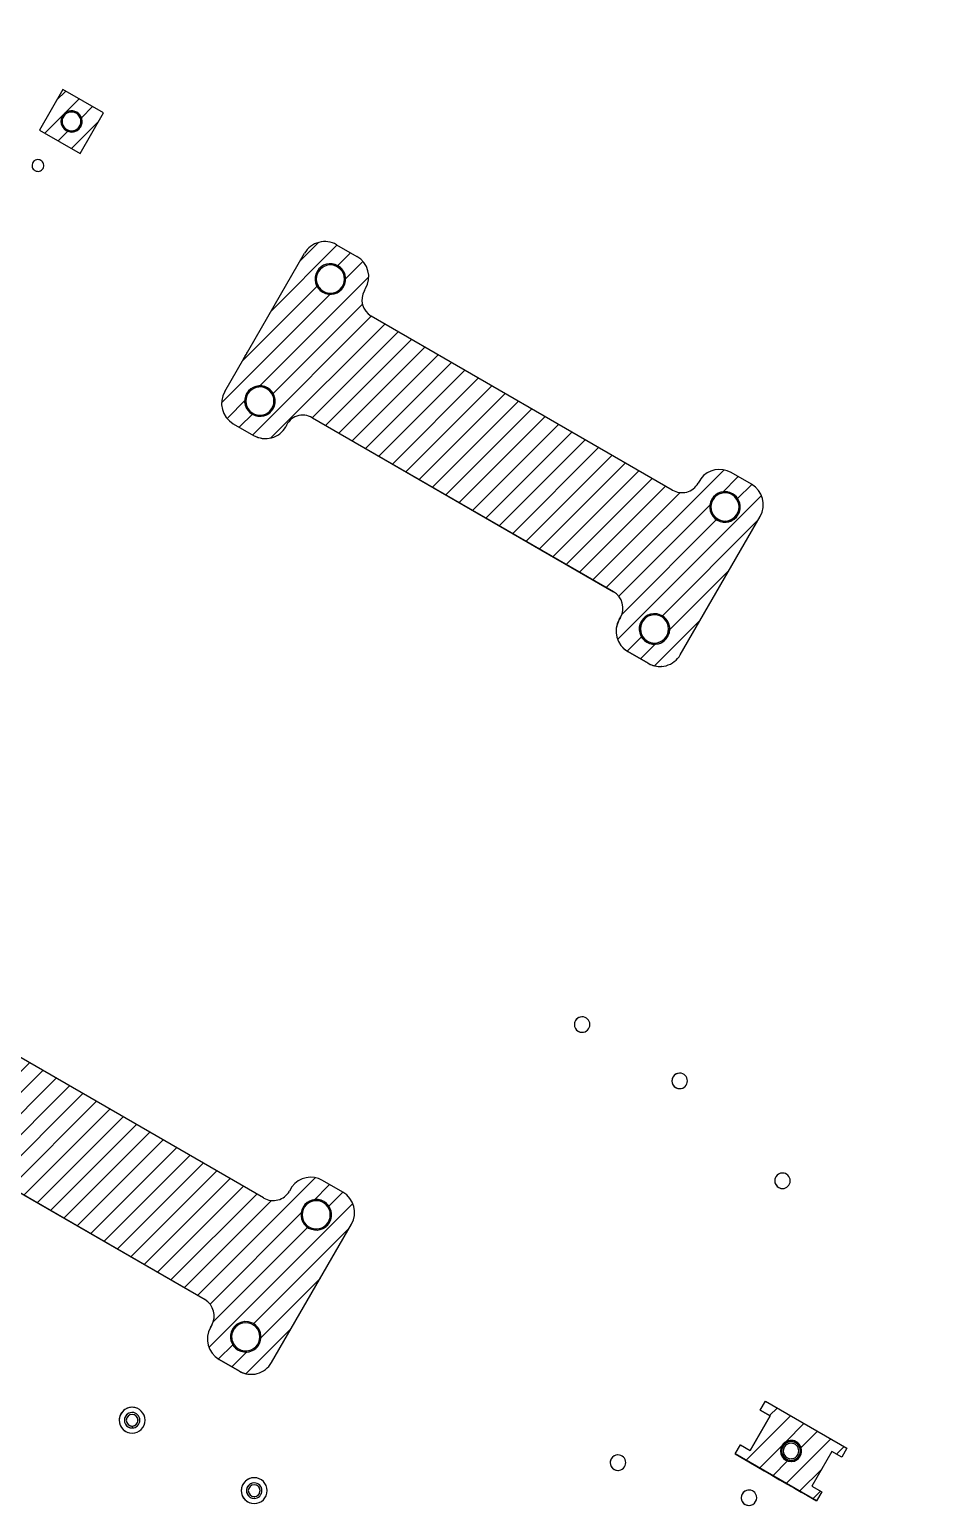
# Model space of a CAD drawing. Header units: millimetres. Extents: x 44 to 363, y 19 to 309.
# Drawn here: x 292.43 to 311.7, y 219.99 to 251.41 of the extents above; entities that cross this region are included whole.
import ezdxf

# ---------------------------------------------------------------- set-up
doc = ezdxf.new("R2010")
doc.units = ezdxf.units.MM
pattern_1 = [(45, (209.509, 23.54506), (-0.2245064, 0.2245064), [])]

msp = doc.modelspace()

# ---------------------------------------------------------------- hatches: boundary and pattern name
h = msp.add_hatch()
h.set_pattern_fill('ANSI31', color=256, scale=0.1)
h.paths.add_polyline_path([(288.956, 268.465), (286.843, 264.806), (290.945, 262.438), (293.057, 266.097)])
h.paths.add_polyline_path([(295.573, 262.141), (294.274, 262.891), (293.773, 262.025), (295.072, 261.275)])
h.paths.add_polyline_path([(294.343, 262.158, -0.392765), (294.529, 262.358), (294.528, 262.358, -0.436012), (294.743, 262.158, -1)], flags=16)
h.paths.add_polyline_path([(294.543, 262.033), (294.543, 262.033, -0.963744), (294.534, 262.283, -0.018003), (294.543, 262.283, -0.962879), (294.552, 262.034), (294.552, 262.034, 0.962879), (294.543, 262.283, 0.999103)], flags=0)
h.paths.add_polyline_path([(303.713, 257.441), (303.213, 256.575), (304.512, 255.825), (305.012, 256.691)])
h.paths.add_polyline_path([(304.442, 256.558, -1), (304.042, 256.558, -0.392765), (304.228, 256.757), (304.228, 256.757, -0.436012)], flags=16)
h.paths.add_polyline_path([(304.242, 256.683, -1), (304.242, 256.433, -1)], flags=0)
h.paths.add_polyline_path([(280.675, 257.34), (279.809, 257.84), (279.309, 256.974), (280.175, 256.474)])
h.paths.add_polyline_path([(279.797, 257.269, -1), (280.187, 257.044, -0.248438), (280.009, 256.933), (280.009, 256.933, 0.025423), (280.031, 256.935), (280.113, 256.967, 0.779319), (279.975, 257.381, 0.247937), (279.797, 257.269, 0.602), (280.009, 256.933), (280.009, 256.933, -0.602003)], flags=16)
h.paths.add_polyline_path([(279.792, 257.157, -0.392765), (279.977, 257.356), (279.978, 257.356, -0.435992), (280.192, 257.157, -0.392765), (280.007, 256.957), (280.007, 256.957, -0.435995)], flags=16)
h.paths.add_polyline_path([(276.459, 252.038), (275.959, 251.172), (276.825, 250.672), (277.325, 251.538)])
h.paths.add_polyline_path([(276.763, 251.165), (276.772, 251.171, 0.096937), (276.832, 251.234), (276.86, 251.302, 0.49759), (276.633, 251.58), (276.625, 251.579, 0.247947), (276.447, 251.467, 0.602003), (276.658, 251.13), (276.681, 251.133)], flags=16)
h.paths.add_polyline_path([(276.842, 251.355, -0.392765), (276.657, 251.155), (276.656, 251.155, -0.435995), (276.442, 251.355, -0.392765), (276.627, 251.554), (276.627, 251.554, -0.435992)], flags=0)
h.paths.add_polyline_path([(273.109, 246.236), (272.609, 245.37), (273.475, 244.87), (273.975, 245.736)])
h.paths.add_polyline_path([(273.486, 245.44, -0.248438), (273.308, 245.328), (273.308, 245.328, 0.025222), (273.331, 245.331), (273.412, 245.363, 0.778994), (273.275, 245.777, 0.247937), (273.097, 245.665, 0.601822), (273.308, 245.328), (273.308, 245.328, -0.601824), (273.097, 245.665, -1)], flags=16)
h.paths.add_polyline_path([(273.492, 245.553, -0.392765), (273.306, 245.353), (273.306, 245.353, -0.435995), (273.091, 245.553, -0.392765), (273.277, 245.752), (273.277, 245.752, -0.435992)], flags=16)
h.paths.add_polyline_path([(293.146, 250.139), (292.646, 249.273), (293.512, 248.773), (294.012, 249.639)])
h.paths.add_polyline_path([(293.449, 249.266, 0.778994), (293.312, 249.68, 0.247937), (293.134, 249.569, 0.601824), (293.345, 249.232), (293.368, 249.235)], flags=16)
h.paths.add_polyline_path([(293.345, 249.232), (293.368, 249.235), (293.45, 249.266, -0.124255)], flags=16)
h.paths.add_polyline_path([(293.529, 249.456, -0.392765), (293.343, 249.257), (293.343, 249.257, -0.435995), (293.128, 249.456, -0.392765), (293.314, 249.656), (293.314, 249.656, -0.435992)], flags=0)
h.paths.add_polyline_path([(289.795, 244.337), (289.295, 243.471), (290.161, 242.971), (290.661, 243.837)])
h.paths.add_polyline_path([(290.099, 243.464, 0.778994), (289.961, 243.878, 0.247937), (289.783, 243.766, 0.601824), (289.995, 243.43), (290.017, 243.432)], flags=16)
h.paths.add_polyline_path([(289.995, 243.43), (290.017, 243.432), (290.099, 243.464, -0.124255)], flags=16)
h.paths.add_polyline_path([(289.963, 243.853), (289.963, 243.853, -0.435992), (290.178, 243.654, -0.392765), (289.993, 243.454), (289.993, 243.454, -0.435995), (289.778, 243.654, -0.392765)], flags=0)
h.paths.add_polyline_path([(286.445, 238.535), (285.945, 237.669), (286.811, 237.169), (287.311, 238.035)])
h.paths.add_polyline_path([(286.749, 237.662, 0.778994), (286.611, 238.076, 0.247937), (286.433, 237.964, 0.601824), (286.644, 237.627), (286.667, 237.63)], flags=16)
h.paths.add_polyline_path([(286.613, 238.051), (286.613, 238.051, -0.435992), (286.828, 237.852, -0.392765), (286.643, 237.652), (286.642, 237.652, -0.435995), (286.428, 237.852, -0.392765)], flags=0)
h.paths.add_polyline_path([(286.644, 237.627), (286.667, 237.63), (286.749, 237.662, -0.124255)], flags=16)
h = msp.add_hatch()
h.set_pattern_fill('ANSI31', color=0, scale=0.1)
h.set_pattern_definition(pattern_1)
h.paths.add_polyline_path([(306.289, 238.104, -0.248258), (305.893, 237.856), (305.892, 237.856, -0.150481), (305.605, 237.921), (305.172, 238.171, -0.414214), (304.989, 238.854), (305.021, 238.908, 0.411076), (304.861, 239.448), (298.453, 243.148, 0.470868), (297.889, 242.955, -0.248258), (297.492, 242.706), (297.492, 242.706, -0.150481), (297.205, 242.772), (296.772, 243.022), (296.773, 243.022, -0.414214), (296.59, 243.705), (298.29, 246.649, -0.414214), (298.973, 246.832), (299.406, 246.582, -0.414214), (299.589, 245.899), (299.564, 245.856, 0.414214), (299.71, 245.309), (306.122, 241.607, 0.414214), (306.668, 241.754), (306.723, 241.848, -0.379662), (307.373, 241.982), (307.806, 241.732, -0.414214), (307.989, 241.049)])
h.paths.add_polyline_path([(297.177, 243.221, -0.73803), (297.315, 243.827), (297.315, 243.827, 0.73803), (297.177, 243.221, 0.998859), (297.502, 243.784), (297.501, 243.784, -0.738404), (297.363, 243.179, -0.150232)], flags=16)
h.paths.add_polyline_path([(297.361, 243.204), (297.361, 243.204, -0.435995), (297.039, 243.503, -0.392765), (297.317, 243.802), (297.317, 243.802, -0.435992), (297.639, 243.503, -0.392765)], flags=16)
h.paths.add_polyline_path([(298.677, 245.819, -0.73803), (298.815, 246.425), (298.815, 246.425, 0.73803), (298.677, 245.819, 0.998859), (299.002, 246.382), (299.001, 246.382, -0.738404), (298.863, 245.777, -0.150232)], flags=16)
h.paths.add_polyline_path([(298.861, 245.802), (298.861, 245.802, -0.435995), (298.539, 246.101, -0.392765), (298.817, 246.4), (298.817, 246.4, -0.435992), (299.139, 246.101, -0.392765)], flags=16)
h.paths.add_polyline_path([(305.902, 238.933), (305.901, 238.934, -0.738404), (305.763, 238.328, -0.150232), (305.577, 238.371, -1.001142)], flags=16)
h.paths.add_polyline_path([(305.717, 238.952), (305.717, 238.952, -0.435992), (306.039, 238.652, -0.392765), (305.761, 238.353), (305.761, 238.353, -0.435996), (305.439, 238.652, -0.392765)], flags=0)
h.paths.add_polyline_path([(307.403, 241.531), (307.402, 241.532, -0.738404), (307.263, 240.926, -0.150232), (307.077, 240.969, -0.73803), (307.215, 241.574), (307.215, 241.574, 0.73803), (307.077, 240.969, 0.998859)], flags=16)
h.paths.add_polyline_path([(307.539, 241.25, 1), (306.939, 241.25, 1)], flags=16)
h = msp.add_hatch()
h.set_pattern_fill('ANSI31', color=0, scale=0.1)
h.set_pattern_definition(pattern_1)
h.paths.add_polyline_path([(309.516, 221.142), (309.724, 221.022), (309.837, 221.217), (308.105, 222.217), (307.992, 222.022), (308.2, 221.902), (307.775, 221.166), (307.567, 221.286), (307.455, 221.091), (309.187, 220.091), (309.299, 220.286), (309.091, 220.406)])
h.paths.add_polyline_path([(308.451, 221.267, -1), (308.841, 221.042, -0.248309), (308.662, 220.93, -0.602167)], flags=16)
h.paths.add_polyline_path([(308.661, 220.955), (308.661, 220.955, -0.435994), (308.446, 221.154, -0.392765), (308.631, 221.354), (308.631, 221.354, -0.435992), (308.846, 221.154, -0.392765)], flags=0)
h.paths.add_polyline_path([(308.645, 220.989), (308.646, 220.989, -0.963744), (308.634, 221.319, -0.018114), (308.646, 221.319, -1.000684)], flags=0)
h.paths.add_polyline_path([(318.141, 230.713), (317.946, 230.825), (317.826, 230.617), (317.09, 231.043), (317.21, 231.25), (317.015, 231.363), (316.015, 229.631), (316.21, 229.518), (316.33, 229.726), (317.066, 229.301), (316.946, 229.093), (317.141, 228.981)])
h.paths.add_polyline_path([(316.966, 229.977, -1.000191), (317.191, 230.367), (317.191, 230.367, -0.738404), (317.095, 229.948, -0.150432)], flags=16)
h.paths.add_polyline_path([(316.878, 230.172, -0.392765), (317.063, 230.371), (317.064, 230.371, -0.435992), (317.278, 230.172, -0.392765), (317.093, 229.972), (317.093, 229.972, -0.435995)], flags=0)
h.paths.add_polyline_path([(317.078, 230.007), (317.078, 230.007, -0.963744), (317.066, 230.336, -0.018114), (317.078, 230.337, -1.000684)], flags=0)
h.paths.add_polyline_path([(317.753, 235.406), (317.96, 235.286), (318.073, 235.48), (316.341, 236.48), (316.228, 236.286), (316.436, 236.166), (316.011, 235.429), (315.803, 235.55), (315.691, 235.355), (317.423, 234.355), (317.535, 234.549), (317.328, 234.669)])
h.paths.add_polyline_path([(316.687, 235.53, -1), (317.077, 235.305, -0.248309), (316.898, 235.193, -0.602167)], flags=16)
h.paths.add_polyline_path([(316.897, 235.218), (316.897, 235.218, -0.435994), (316.682, 235.418, -0.392765), (316.867, 235.617), (316.867, 235.617, -0.435992), (317.082, 235.418, -0.392765)], flags=0)
h.paths.add_polyline_path([(316.882, 235.253), (316.882, 235.253, -0.963744), (316.87, 235.582, -0.018114), (316.882, 235.583, -0.963085), (316.894, 235.253), (316.894, 235.253, 0.963085), (316.882, 235.583, 0.999317)], flags=0)
h.paths.add_polyline_path([(330.777, 223.616), (330.582, 223.728), (330.462, 223.52), (329.726, 223.945), (329.846, 224.153), (329.651, 224.266), (328.651, 222.534), (328.846, 222.421), (328.966, 222.629), (329.702, 222.204), (329.582, 221.996), (329.777, 221.884)])
h.paths.add_polyline_path([(329.601, 222.88, -0.73833), (329.697, 223.299), (329.697, 223.299, 0.73833), (329.601, 222.88, 0.999809), (329.827, 223.269), (329.826, 223.269, -0.738404), (329.731, 222.85, -0.150432)], flags=16)
h.paths.add_polyline_path([(329.729, 222.875), (329.729, 222.875, -0.435994), (329.514, 223.075, -0.392765), (329.699, 223.274), (329.699, 223.274, -0.435992), (329.914, 223.075, -0.392765)], flags=16)
h.paths.add_polyline_path([(329.714, 222.91), (329.714, 222.91, -0.963744), (329.702, 223.239, -0.018114), (329.714, 223.24, -0.963085), (329.726, 222.91), (329.726, 222.91, 0.963085), (329.714, 223.24, 0.999317)], flags=0)
h.paths.add_polyline_path([(326.52, 226.766, -1), (325.047, 225.916, -0.704387), (326.083, 227.136), (326.083, 227.136, 0.704387), (325.047, 225.916), (325.048, 225.916, -0.552993), (325.721, 227.188, -0.287698)])
h = msp.add_hatch()
h.set_pattern_fill('ANSI31', color=0, scale=0.1)
h.set_pattern_definition([(45, (200.80808, 8.47675), (-0.2245064, 0.2245064), [])])
h.paths.add_polyline_path([(297.588, 223.036, -0.248258), (297.192, 222.787), (297.191, 222.787, -0.150481), (296.905, 222.853), (296.472, 223.103, -0.414214), (296.289, 223.786), (296.32, 223.84, 0.411076), (296.16, 224.38), (289.752, 228.08, 0.470868), (289.188, 227.886, -0.248258), (288.792, 227.638), (288.791, 227.638, -0.150481), (288.504, 227.703), (288.071, 227.953), (288.072, 227.953, -0.414214), (287.889, 228.636), (289.589, 231.581, -0.414214), (290.272, 231.764), (290.705, 231.514, -0.414214), (290.888, 230.831), (290.863, 230.787, 0.414214), (291.009, 230.241), (297.421, 226.539, 0.414214), (297.967, 226.685), (298.022, 226.78, -0.379662), (298.672, 226.913), (299.105, 226.663, -0.414214), (299.288, 225.98)])
h.paths.add_polyline_path([(288.476, 228.153, -0.73803), (288.614, 228.759), (288.614, 228.759, 0.73803), (288.476, 228.153, 0.998859), (288.801, 228.716), (288.8, 228.716, -0.738404), (288.662, 228.11, -0.150232)], flags=16)
h.paths.add_polyline_path([(288.66, 228.135), (288.66, 228.135, -0.435995), (288.338, 228.435, -0.392765), (288.616, 228.734), (288.616, 228.734, -0.435992), (288.938, 228.435, -0.392765)], flags=16)
h.paths.add_polyline_path([(289.976, 230.751, -0.73803), (290.114, 231.357), (290.114, 231.357, 0.73803), (289.976, 230.751, 0.998859), (290.302, 231.314), (290.301, 231.314, -0.738404), (290.162, 230.708, -0.150232)], flags=16)
h.paths.add_polyline_path([(290.16, 230.733), (290.16, 230.733, -0.435995), (289.838, 231.033, -0.392765), (290.116, 231.332), (290.116, 231.332, -0.435992), (290.438, 231.033, -0.392765)], flags=16)
h.paths.add_polyline_path([(297.202, 223.865), (297.201, 223.866, -0.738404), (297.062, 223.26, -0.150232), (296.876, 223.303, -1.001142)], flags=16)
h.paths.add_polyline_path([(297.016, 223.883), (297.016, 223.883, -0.435992), (297.338, 223.584, -0.392765), (297.06, 223.285), (297.06, 223.285, -0.435996), (296.738, 223.584, -0.392765)], flags=0)
h.paths.add_polyline_path([(298.702, 226.463), (298.701, 226.463, -0.738404), (298.562, 225.858, -0.150232), (298.376, 225.901, -0.73803), (298.514, 226.506), (298.514, 226.506, 0.73803), (298.376, 225.901, 0.998859)], flags=16)
h.paths.add_polyline_path([(298.838, 226.182, 1), (298.238, 226.182, 1)], flags=16)

# ---------------------------------------------------------------- linework, layer by layer
at = {"color": 0, "linetype": 'Continuous', "lineweight": 25}
for p, q in [((293.146, 250.139), (292.645, 249.273)), ((293.146, 250.139), (292.646, 249.273)), ((294.012, 249.639), (293.146, 250.139)), ((293.146, 250.139), (293.146, 250.139)), ((293.314, 249.656), (293.314, 249.656)), ((293.512, 248.773), (294.012, 249.639)), ((292.646, 249.273), (292.645, 249.273)), ((292.645, 249.273), (293.511, 248.773)), ((292.646, 249.273), (293.512, 248.773)), ((293.129, 249.456), (293.128, 249.456)), ((293.343, 249.257), (293.343, 249.257)), ((293.45, 249.266), (293.449, 249.266)), ((293.523, 249.344), (293.523, 249.344)), ((293.512, 248.773), (293.511, 248.773)), ((292.722, 248.455), (292.722, 248.455)), ((296.59, 243.705), (298.29, 246.649)), ((296.59, 243.705), (298.29, 246.649)), ((298.817, 246.4), (298.817, 246.4)), ((299.001, 246.382), (299.002, 246.382)), ((298.539, 246.101), (298.539, 246.101)), ((298.861, 245.802), (298.861, 245.802)), ((299.564, 245.856), (299.589, 245.899)), ((306.119, 241.609), (299.71, 245.309)), ((297.039, 243.503), (297.039, 243.503)), ((297.317, 243.802), (297.317, 243.802)), ((297.501, 243.784), (297.502, 243.784)), ((297.361, 243.204), (297.361, 243.204)), ((296.772, 243.022), (296.773, 243.022)), ((296.772, 243.022), (296.773, 243.022)), ((296.772, 243.022), (297.205, 242.772)), ((296.773, 243.022), (297.206, 242.772)), ((296.773, 243.022), (297.206, 242.772)), ((304.875, 239.44), (298.453, 243.148)), ((298.46, 243.144), (304.868, 239.444)), ((297.206, 242.772), (297.205, 242.772)), ((297.206, 242.772), (297.205, 242.772)), ((297.492, 242.706), (297.492, 242.706)), ((307.806, 241.732), (307.373, 241.982)), ((307.806, 241.732), (307.373, 241.982)), ((307.217, 241.55), (307.217, 241.55)), ((307.402, 241.532), (307.402, 241.532)), ((306.289, 238.104), (307.989, 241.049)), ((306.289, 238.104), (307.989, 241.049)), ((306.939, 241.25), (306.939, 241.25)), ((304.868, 239.444), (304.868, 239.444)), ((304.989, 238.854), (305.021, 238.908)), ((304.99, 238.854), (304.989, 238.854)), ((305.015, 238.898), (304.99, 238.854)), ((305.015, 238.898), (305.015, 238.898)), ((305.717, 238.952), (305.717, 238.952)), ((305.439, 238.652), (305.439, 238.652)), ((305.173, 238.171), (305.172, 238.171)), ((305.605, 237.921), (305.172, 238.171)), ((305.173, 238.171), (305.172, 238.171)), ((305.605, 237.921), (305.172, 238.171)), ((305.173, 238.171), (305.606, 237.921)), ((305.173, 238.171), (305.606, 237.921)), ((305.761, 238.353), (305.761, 238.353)), ((305.605, 237.921), (305.606, 237.921)), ((305.605, 237.921), (305.606, 237.921)), ((305.893, 237.856), (305.892, 237.856)), ((297.418, 226.541), (291.009, 230.241)), ((304.198, 230.067), (304.198, 230.067)), ((304.198, 230.067), (304.21, 230.067)), ((306.276, 228.867), (306.276, 228.867)), ((306.276, 228.867), (306.289, 228.867)), ((296.174, 224.372), (289.752, 228.08)), ((289.759, 228.076), (296.167, 224.376)), ((299.105, 226.663), (298.672, 226.913)), ((299.105, 226.663), (298.672, 226.913)), ((308.464, 226.741), (308.464, 226.741)), ((308.464, 226.741), (308.476, 226.741)), ((298.516, 226.481), (298.516, 226.481)), ((298.701, 226.464), (298.701, 226.463)), ((297.588, 223.036), (299.288, 225.98)), ((297.588, 223.036), (299.288, 225.98)), ((298.238, 226.182), (298.238, 226.182)), ((296.167, 224.376), (296.167, 224.376)), ((296.289, 223.786), (296.32, 223.84)), ((296.314, 223.829), (296.289, 223.786)), ((296.289, 223.786), (296.289, 223.786)), ((296.314, 223.829), (296.314, 223.829)), ((297.016, 223.883), (297.016, 223.883)), ((296.738, 223.584), (296.738, 223.584)), ((296.472, 223.103), (296.905, 222.853)), ((296.472, 223.103), (296.472, 223.103)), ((296.905, 222.853), (296.472, 223.103)), ((296.472, 223.103), (296.905, 222.853)), ((296.472, 223.103), (296.472, 223.103)), ((296.905, 222.853), (296.472, 223.103)), ((297.06, 223.285), (297.06, 223.285)), ((296.905, 222.853), (296.905, 222.853)), ((296.905, 222.853), (296.905, 222.853)), ((297.192, 222.787), (297.191, 222.787)), ((307.992, 222.022), (308.105, 222.217)), ((308.105, 222.217), (309.837, 221.217)), ((308.105, 222.217), (308.105, 222.217)), ((294.712, 222.067), (294.713, 222.067)), ((307.775, 221.166), (308.2, 221.902)), ((308.2, 221.902), (307.775, 221.166)), ((308.2, 221.902), (307.775, 221.166)), ((308.2, 221.902), (307.992, 222.022)), ((307.992, 222.022), (307.992, 222.022)), ((307.992, 222.022), (308.2, 221.902)), ((308.2, 221.902), (308.2, 221.902)), ((294.344, 221.809), (294.345, 221.809)), ((294.527, 221.55), (294.526, 221.55)), ((294.631, 221.644), (294.619, 221.644)), ((294.619, 221.644), (294.619, 221.644)), ((294.744, 221.809), (294.745, 221.809)), ((307.455, 221.091), (307.567, 221.286)), ((307.567, 221.286), (307.775, 221.166)), ((307.567, 221.286), (307.567, 221.286)), ((308.631, 221.354), (308.631, 221.354)), ((309.837, 221.217), (309.724, 221.022)), ((309.187, 220.091), (307.455, 221.091)), ((307.455, 221.091), (307.455, 221.091)), ((307.455, 221.091), (307.662, 220.971)), ((308.446, 221.154), (308.446, 221.154)), ((308.658, 220.99), (308.646, 220.989)), ((308.646, 220.989), (308.646, 220.989)), ((308.661, 220.955), (308.661, 220.955)), ((308.841, 221.042), (308.841, 221.042)), ((309.516, 221.142), (309.091, 220.406)), ((309.724, 221.022), (309.516, 221.142)), ((309.724, 221.022), (309.516, 221.142)), ((309.724, 221.022), (309.724, 221.022)), ((297.311, 220.569), (297.311, 220.569)), ((304.962, 220.741), (304.962, 220.741)), ((304.962, 220.741), (304.974, 220.741)), ((296.943, 220.31), (296.943, 220.31)), ((297.343, 220.31), (297.343, 220.31)), ((309.091, 220.406), (309.299, 220.286)), ((309.299, 220.286), (309.187, 220.091)), ((297.125, 220.051), (297.125, 220.051)), ((297.23, 220.145), (297.218, 220.145)), ((297.218, 220.145), (297.218, 220.145)), ((307.607, 220.077), (307.607, 220.077)), ((308.979, 220.211), (309.186, 220.091)), ((309.187, 220.091), (309.186, 220.091))]:
    msp.add_line(p, q, dxfattribs=at)
at = {"color": 0}
for p, q in [((298.973, 246.832), (299.406, 246.582)), ((306.119, 241.609), (306.122, 241.607)), ((306.723, 241.848), (306.668, 241.754)), ((297.418, 226.541), (297.421, 226.539)), ((298.022, 226.78), (297.967, 226.685))]:
    msp.add_line(p, q, dxfattribs=at)
at = {"color": 0, "linetype": 'Continuous', "lineweight": 25, "flags": 128}
for points in [[(293.345, 249.232), (293.368, 249.235), (293.45, 249.266)], [(293.345, 249.232), (293.368, 249.235), (293.449, 249.266)], [(298.815, 246.425), (298.895, 246.421), (299.001, 246.382)], [(296.989, 244.398), (297.009, 244.431), (297.028, 244.464), (297.045, 244.494), (297.06, 244.52), (297.072, 244.542), (297.082, 244.558), (297.087, 244.567), (297.089, 244.571)], [(297.315, 243.827), (297.395, 243.823), (297.501, 243.784)], [(307.402, 241.532), (307.296, 241.57), (307.215, 241.574)], [(305.901, 238.934), (305.795, 238.972), (305.715, 238.976)], [(298.701, 226.463), (298.595, 226.502), (298.514, 226.506)], [(297.201, 223.866), (297.095, 223.904), (297.014, 223.908)], [(307.662, 220.971), (307.782, 220.902), (307.921, 220.822), (308.075, 220.733), (308.238, 220.639), (308.404, 220.543), (308.566, 220.449), (308.72, 220.36), (308.859, 220.28), (308.979, 220.211)]]:
    msp.add_lwpolyline(points, dxfattribs=at)
at = {"color": 0, "linetype": 'Continuous', "lineweight": 25}
for centre, radius, start, end in [((293.329, 249.456), 0.225, 149.9965, 329.9965), ((293.328, 249.456), 0.2, 94.2273, 180), ((293.329, 249.456), 0.2, 360, 180), ((293.329, 249.456), 0.225, 329.9965, 149.9965), ((293.328, 249.456), 0.225, 329.9965, 94.2273), ((293.328, 249.456), 0.225, 302.5538, 94.2273), ((293.328, 249.456), 0.225, 302.5538, 94.2273), ((293.328, 249.456), 0.2, 180, 274.2273), ((293.329, 249.456), 0.2, 180, 0), ((293.328, 249.456), 0.225, 274.2273, 329.9965), ((298.723, 246.399), 0.5, 59.9965, 149.9965), ((298.839, 246.101), 0.325, 59.9965, 239.9965), ((298.839, 246.101), 0.3, 360, 180), ((298.839, 246.101), 0.3, 94.2273, 180), ((298.839, 246.101), 0.325, 239.9965, 59.9965), ((298.839, 246.101), 0.325, 274.2273, 59.9965), ((299.156, 246.149), 0.5, 329.9965, 59.9965), ((298.839, 246.101), 0.3, 180, 274.2273), ((298.839, 246.101), 0.3, 180, 0), ((299.91, 245.656), 0.4, 149.9965, 239.9965), ((297.339, 243.503), 0.325, 59.9965, 239.9965), ((297.023, 243.455), 0.5, 149.9965, 239.9965), ((297.339, 243.503), 0.3, 360, 180), ((297.339, 243.503), 0.3, 94.2273, 180), ((297.339, 243.503), 0.3, 180, 274.2273), ((297.339, 243.503), 0.3, 180, 0), ((297.339, 243.503), 0.325, 239.9965, 59.9965), ((297.339, 243.503), 0.325, 274.2273, 59.9965), ((297.456, 243.205), 0.5, 239.9965, 329.9965), ((297.455, 243.205), 0.5, 239.9965, 274.2273), ((307.123, 241.549), 0.5, 59.9965, 143.1559), ((307.556, 241.299), 0.5, 329.9965, 59.9965), ((307.239, 241.25), 0.325, 59.9965, 239.9965), ((307.239, 241.25), 0.3, 360, 180), ((307.239, 241.25), 0.3, 94.2273, 180), ((307.239, 241.25), 0.325, 239.9965, 59.9965), ((307.239, 241.25), 0.325, 274.2273, 59.9965), ((307.239, 241.25), 0.3, 180, 0), ((307.239, 241.25), 0.3, 180, 274.2273), ((304.668, 239.098), 0.4, 329.9965, 59.9965), ((304.668, 239.098), 0.4, 329.9965, 59.9965), ((305.422, 238.604), 0.5, 149.9965, 239.9965), ((305.423, 238.604), 0.5, 149.9965, 239.9965), ((305.739, 238.652), 0.325, 59.9965, 239.9965), ((305.739, 238.652), 0.3, 360, 180), ((305.739, 238.652), 0.3, 94.2273, 180), ((305.739, 238.652), 0.325, 239.9965, 59.9965), ((305.739, 238.652), 0.325, 274.2273, 59.9965), ((305.739, 238.652), 0.3, 180, 0), ((305.739, 238.652), 0.3, 180, 274.2273), ((305.855, 238.354), 0.5, 239.9965, 274.2273), ((305.856, 238.354), 0.5, 239.9965, 329.9965), ((304.198, 230.232), 0.165, 89.9965, 269.9965), ((304.198, 230.232), 0.165, 94.2273, 269.9965), ((304.198, 230.232), 0.165, 269.9965, 89.9965), ((306.276, 229.032), 0.165, 89.9965, 269.9965), ((306.276, 229.032), 0.165, 94.2273, 269.9965), ((306.276, 229.032), 0.165, 269.9965, 89.9965), ((298.422, 226.48), 0.5, 59.9965, 143.1559), ((308.464, 226.906), 0.165, 89.9965, 269.9965), ((308.464, 226.906), 0.165, 94.2273, 269.9965), ((308.464, 226.906), 0.165, 269.9965, 89.9965), ((298.855, 226.23), 0.5, 329.9965, 59.9965), ((298.539, 226.182), 0.325, 59.9965, 239.9965), ((298.538, 226.182), 0.3, 360, 180), ((298.538, 226.182), 0.3, 94.2273, 180), ((298.539, 226.182), 0.325, 239.9965, 59.9965), ((298.538, 226.182), 0.325, 274.2273, 59.9965), ((298.538, 226.182), 0.3, 180, 0), ((298.538, 226.182), 0.3, 180, 274.2273), ((295.967, 224.029), 0.4, 329.9965, 59.9965), ((295.967, 224.029), 0.4, 329.9965, 59.9965), ((296.722, 223.536), 0.5, 149.9965, 239.9965), ((296.722, 223.536), 0.5, 149.9965, 239.9965), ((297.038, 223.584), 0.325, 59.9965, 239.9965), ((297.038, 223.584), 0.3, 360, 180), ((297.038, 223.584), 0.3, 94.2273, 180), ((297.038, 223.584), 0.325, 239.9965, 59.9965), ((297.038, 223.584), 0.325, 274.2273, 59.9965), ((297.038, 223.584), 0.3, 180, 0), ((297.038, 223.584), 0.3, 180, 274.2273), ((297.155, 223.286), 0.5, 239.9965, 329.9965), ((297.155, 223.286), 0.5, 239.9965, 274.2273), ((294.619, 221.809), 0.275, 70.2309, 180), ((294.62, 221.809), 0.275, 0, 180), ((294.619, 221.809), 0.165, 89.9965, 269.9965), ((294.619, 221.809), 0.165, 94.2273, 269.9965), ((294.62, 221.809), 0.125, 0, 180), ((294.619, 221.809), 0.165, 269.9965, 89.9965), ((294.619, 221.809), 0.125, 0, 70.2309), ((294.619, 221.809), 0.275, 180, 250.2309), ((294.62, 221.809), 0.275, 180, 0), ((294.62, 221.809), 0.125, 180, 0), ((294.619, 221.809), 0.125, 250.2309, 0), ((308.646, 221.154), 0.225, 149.9965, 329.9965), ((308.646, 221.154), 0.2, 360, 180), ((308.646, 221.154), 0.2, 94.2273, 180), ((308.646, 221.154), 0.225, 329.9965, 149.9965), ((308.646, 221.154), 0.165, 89.9965, 269.9965), ((308.646, 221.154), 0.165, 94.2273, 269.9965), ((308.646, 221.154), 0.225, 329.9965, 94.2273), ((308.646, 221.154), 0.165, 269.9965, 89.9965), ((304.962, 220.906), 0.165, 89.9965, 269.9965), ((304.962, 220.906), 0.165, 94.2273, 269.9965), ((304.962, 220.906), 0.165, 269.9965, 89.9965), ((308.646, 221.154), 0.2, 180, 274.2273), ((308.646, 221.154), 0.2, 180, 0), ((308.646, 221.154), 0.225, 274.2273, 329.9965), ((297.218, 220.31), 0.275, 0, 180), ((297.218, 220.31), 0.275, 70.2309, 180), ((297.218, 220.31), 0.275, 180, 0), ((297.218, 220.31), 0.275, 180, 250.2309), ((297.218, 220.31), 0.165, 89.9965, 269.9965), ((297.218, 220.31), 0.165, 94.2273, 269.9965), ((297.218, 220.31), 0.125, 0, 180), ((297.218, 220.31), 0.125, 180, 0), ((297.218, 220.31), 0.125, 250.2309, 0), ((297.218, 220.31), 0.165, 269.9965, 89.9965), ((297.218, 220.31), 0.125, 0, 70.2309), ((307.75, 220.159), 0.165, 29.9965, 209.9965), ((307.75, 220.159), 0.165, 94.2273, 209.9965), ((307.75, 220.159), 0.165, 209.9965, 29.9965), ((307.75, 220.159), 0.165, 209.9965, 274.2273)]:
    msp.add_arc(centre, radius, start, end, dxfattribs=at)
at = {"color": 0}
for centre, radius, start, end in [((298.251, 242.818), 0.387, 58.5083, 159.3653), ((306.322, 241.954), 0.4, 239.9965, 329.9965), ((297.621, 226.885), 0.4, 239.9965, 329.9965)]:
    msp.add_arc(centre, radius, start, end, dxfattribs=at)
at = {"color": 0, "linetype": 'Continuous', "lineweight": 25}
for points in [[(292.505, 248.58), (292.499, 248.565), (292.486, 248.535), (292.49, 248.485), (292.512, 248.44), (292.549, 248.407), (292.597, 248.391), (292.647, 248.394), (292.692, 248.416), (292.712, 248.442), (292.722, 248.455)], [(292.722, 248.455), (292.728, 248.47), (292.741, 248.501), (292.737, 248.551), (292.715, 248.596), (292.678, 248.629), (292.63, 248.645), (292.581, 248.642), (292.535, 248.62), (292.515, 248.594), (292.505, 248.58)]]:
    msp.add_open_spline(points, degree=3, dxfattribs=at)

doc.saveas('drawing.dxf')
